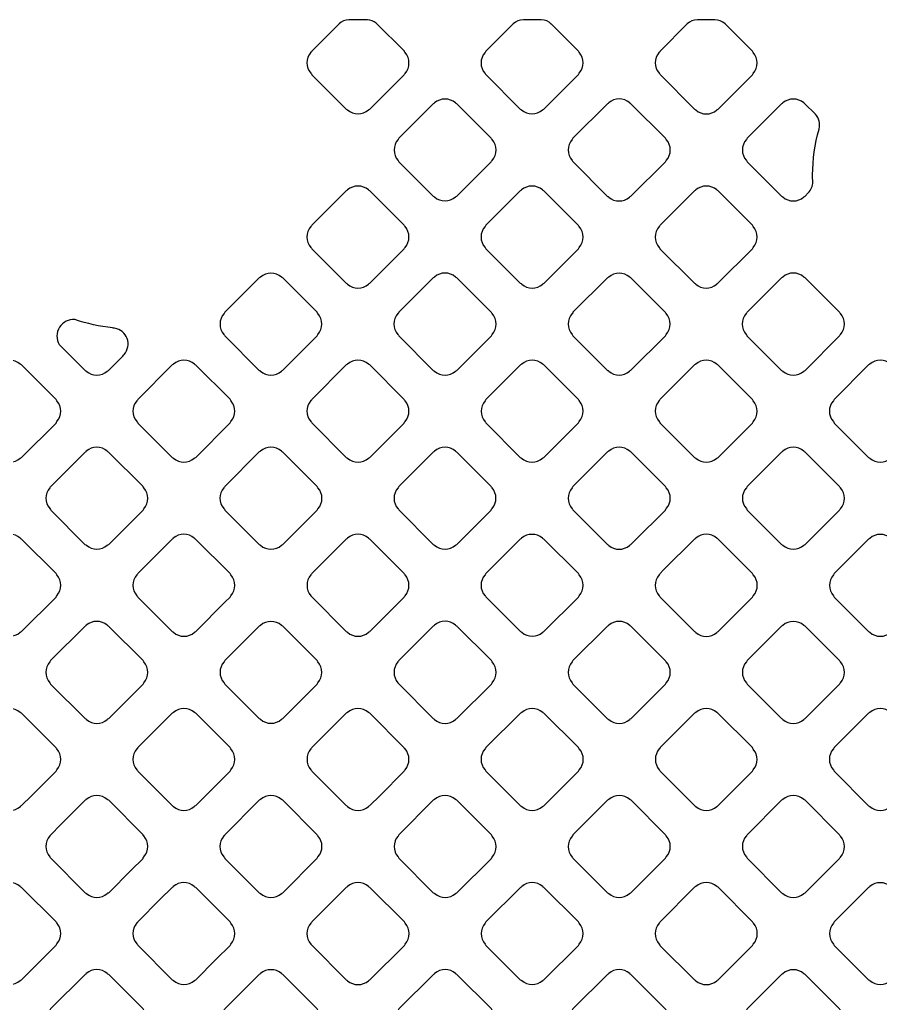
# Model space of a CAD drawing. Extents: x 3811 to 4077, y -444 to -307.
# Drawn here: x 3992.436 to 3993.501, y -378.16 to -376.942 of the extents above; entities that cross this region are included whole.
import ezdxf

# ---------------------------------------------------------------- set-up
doc = ezdxf.new("R2010")
doc.units = 0
doc.layers.add('gbr-dxf', color=7, linetype='Continuous')

msp = doc.modelspace()

# ---------------------------------------------------------------- linework, layer by layer
at = {"layer": 'gbr-dxf', "linetype": 'Continuous'}
for points in [[(3992.7967, -377.0087, -0.095865), (3992.7977, -377.0104), (3992.8404, -377.0531, -0.091437), (3992.842, -377.054, 0.379731), (3992.8679, -377.054, -0.096265), (3992.8696, -377.053), (3992.9122, -377.0104, -0.095916), (3992.9131, -377.0088, 0.379731), (3992.9131, -376.9828, -0.083235), (3992.9123, -376.9814), (3992.8776, -376.9468, 0.153023), (3992.8665, -376.9423), (3992.8436, -376.9423, 0.16951), (3992.8314, -376.9474), (3992.7977, -376.9811, -0.096266), (3992.7967, -376.9827, 0.379731)], [(3993.0122, -377.0089, -0.082756), (3993.0131, -377.0103), (3993.0558, -377.053, -0.096266), (3993.0574, -377.0539, 0.379731), (3993.0834, -377.0539, -0.09572), (3993.085, -377.053), (3993.1277, -377.0103, -0.096266), (3993.1286, -377.0087, 0.379731), (3993.1286, -376.9827, -0.09572), (3993.1277, -376.9811), (3993.0944, -376.9478, -0.033973), (3993.0942, -376.9477, 0.174312), (3993.0818, -376.9423), (3993.0597, -376.9423, 0.175445), (3993.047, -376.9474), (3993.0132, -376.9813, -0.096266), (3993.0122, -376.9829, 0.379731)], [(3993.2278, -377.0087, -0.096265), (3993.2288, -377.0103), (3993.2715, -377.053, -0.091913), (3993.273, -377.054, 0.379731), (3993.299, -377.054, -0.09572), (3993.3007, -377.053), (3993.3432, -377.0105, -0.095916), (3993.3441, -377.0088, 0.379731), (3993.3441, -376.9829, -0.096265), (3993.3432, -376.9812), (3993.3095, -376.9476, -0.038857), (3993.3093, -376.9474, 0.176073), (3993.2966, -376.9423), (3993.275, -376.9423, 0.175844), (3993.2624, -376.9474), (3993.2288, -376.9811, -0.095916), (3993.2278, -376.9827, 0.379731)], [(3992.9045, -377.1165, -0.091583), (3992.9054, -377.1181), (3992.948, -377.1606, -0.103498), (3992.9497, -377.1617, 0.379293), (3992.9757, -377.1616, -0.095956), (3992.9773, -377.1607), (3993.0198, -377.1182, -0.096266), (3993.0208, -377.1165, 0.379731), (3993.0208, -377.0905, -0.087314), (3993.0199, -377.0891), (3992.9772, -377.0464, -0.092072), (3992.9756, -377.0454, 0.379289), (3992.9497, -377.0454, -0.095506), (3992.9481, -377.0464), (3992.9055, -377.089, -0.095296), (3992.9045, -377.0906, 0.379239)], [(3993.1199, -377.1165, -0.087314), (3993.1208, -377.118), (3993.1638, -377.161, -0.083056), (3993.1652, -377.1618, 0.379731), (3993.1911, -377.1618, -0.09572), (3993.1928, -377.1609), (3993.2355, -377.1181, -0.096266), (3993.2365, -377.1165, 0.379731), (3993.2365, -377.0905, -0.091558), (3993.2355, -377.089), (3993.1928, -377.0463, -0.096266), (3993.1912, -377.0453, 0.379731), (3993.1652, -377.0453, -0.09572), (3993.1636, -377.0463), (3993.1209, -377.0889, -0.096266), (3993.1199, -377.0906, 0.379731)], [(3993.3356, -377.1165, -0.091745), (3993.3365, -377.1181), (3993.3792, -377.1607, -0.091964), (3993.3807, -377.1617, 0.379731), (3993.4067, -377.1617, -0.096265), (3993.4084, -377.1607), (3993.4123, -377.1567), (3993.4123, -377.1567, 0.190247), (3993.4178, -377.143, -0.010739), (3993.4176, -377.1345, -0.070931), (3993.4257, -377.0778), (3993.4257, -377.0776, 0.253728), (3993.421, -377.0591, -0.042397), (3993.4207, -377.0588), (3993.4082, -377.0463, -0.086956), (3993.4067, -377.0454, 0.379293), (3993.3808, -377.0454, -0.095956), (3993.3791, -377.0464), (3993.3366, -377.0889, -0.095916), (3993.3356, -377.0905, 0.379731)], [(3992.7967, -377.2244, -0.087254), (3992.7976, -377.2258), (3992.8402, -377.2685, -0.101895), (3992.8419, -377.2695, 0.379069), (3992.8679, -377.2695, -0.096117), (3992.8695, -377.2685), (3992.9121, -377.2259, -0.095916), (3992.9131, -377.2242, 0.379289), (3992.9131, -377.1983, -0.087715), (3992.9122, -377.1968), (3992.8695, -377.154, -0.09197), (3992.8679, -377.1531, 0.379293), (3992.842, -377.1531, -0.096119), (3992.8403, -377.1541), (3992.7977, -377.1968, -0.096023), (3992.7967, -377.1984, 0.379672)], [(3993.0122, -377.2243, -0.091558), (3993.0132, -377.2258), (3993.0558, -377.2684, -0.103868), (3993.0575, -377.2695, 0.379731), (3993.0835, -377.2695, -0.096265), (3993.0852, -377.2685), (3993.1277, -377.226, -0.096266), (3993.1286, -377.2243, 0.379731), (3993.1286, -377.1984, -0.087314), (3993.1277, -377.1969), (3993.0849, -377.1541, -0.091913), (3993.0833, -377.1531, 0.379731), (3993.0574, -377.1531, -0.09572), (3993.0557, -377.1541), (3993.0132, -377.1967, -0.096266), (3993.0122, -377.1983, 0.379731)], [(3993.2278, -377.2243, -0.091581), (3993.2287, -377.2259), (3993.2714, -377.2686, -0.08752), (3993.2729, -377.2695, 0.379293), (3993.2989, -377.2695, -0.096625), (3993.3005, -377.2685), (3993.3431, -377.2259, -0.096627), (3993.3441, -377.2243, 0.379229), (3993.3441, -377.1983, -0.103506), (3993.3431, -377.1965), (3993.3006, -377.154, -0.091364), (3993.299, -377.1531, 0.379293), (3993.2731, -377.1531, -0.095956), (3993.2714, -377.1541), (3993.2288, -377.1967, -0.096314), (3993.2278, -377.1984, 0.379703)], [(3992.689, -377.332, -0.096157), (3992.69, -377.3336), (3992.7326, -377.3763, -0.091364), (3992.7342, -377.3772, 0.378906), (3992.7601, -377.3772, -0.095506), (3992.7618, -377.3762), (3992.8043, -377.3337, -0.095796), (3992.8053, -377.332, 0.379293), (3992.8053, -377.3061, -0.09572), (3992.8043, -377.3045), (3992.7618, -377.262, -0.09979), (3992.7601, -377.261, 0.379731), (3992.7341, -377.261, -0.09572), (3992.7325, -377.262), (3992.69, -377.3044, -0.096023), (3992.6891, -377.306, 0.379672)], [(3992.9044, -377.3321, -0.087748), (3992.9053, -377.3336), (3992.948, -377.3763, -0.100601), (3992.9497, -377.3773, 0.379731), (3992.9757, -377.3773, -0.09572), (3992.9773, -377.3763), (3993.02, -377.3337, -0.095916), (3993.0209, -377.332, 0.379731), (3993.0209, -377.3061, -0.087748), (3993.02, -377.3046), (3992.9772, -377.2618, -0.091964), (3992.9756, -377.2608, 0.379731), (3992.9497, -377.2608, -0.096265), (3992.948, -377.2618), (3992.9054, -377.3045, -0.095916), (3992.9044, -377.3061, 0.379731)], [(3993.12, -377.332, -0.096157), (3993.121, -377.3337), (3993.1636, -377.3763, -0.091317), (3993.1652, -377.3772, 0.379293), (3993.1911, -377.3772, -0.096625), (3993.1928, -377.3762), (3993.2354, -377.3337, -0.096111), (3993.2364, -377.332, 0.379289), (3993.2364, -377.3061, -0.082787), (3993.2355, -377.3047), (3993.1926, -377.2618, -0.086956), (3993.1912, -377.2609, 0.379214), (3993.1652, -377.2609, -0.096625), (3993.1636, -377.2619), (3993.121, -377.3045, -0.096023), (3993.1201, -377.3061, 0.379672)], [(3993.3355, -377.332, -0.096157), (3993.3364, -377.3336), (3993.3792, -377.3764, -0.091364), (3993.3808, -377.3773, 0.378858), (3993.4067, -377.3773, -0.095506), (3993.4083, -377.3764), (3993.451, -377.3337, -0.095796), (3993.452, -377.332, 0.379293), (3993.452, -377.3061, -0.100032), (3993.4509, -377.3044), (3993.4085, -377.2619, -0.104018), (3993.4067, -377.2608, 0.379731), (3993.3807, -377.2608, -0.09572), (3993.379, -377.2618), (3993.3365, -377.3044, -0.096023), (3993.3355, -377.306, 0.379672)], [(3992.4851, -377.3444), (3992.5172, -377.3765, -0.083134), (3992.5186, -377.3774, 0.379321), (3992.5446, -377.3774, -0.095866), (3992.5462, -377.3764), (3992.5637, -377.3589, -0.042565), (3992.5654, -377.3566, 0.59421), (3992.5536, -377.3242, -0.03917), (3992.551, -377.3236, -0.058903), (3992.5044, -377.3134, 0.608158)], [(3992.3657, -377.4398, -0.091846), (3992.3666, -377.4413), (3992.4092, -377.4839, -0.104246), (3992.411, -377.485, 0.379506), (3992.4369, -377.485, -0.098229), (3992.4386, -377.484), (3992.4811, -377.4415, -0.095602), (3992.4821, -377.4398, 0.379293), (3992.4821, -377.4139, -0.087748), (3992.4812, -377.4124), (3992.4383, -377.3696, -0.092072), (3992.4368, -377.3686, 0.379289), (3992.4108, -377.3686, -0.095506), (3992.4092, -377.3696), (3992.3666, -377.4122, -0.098209), (3992.3657, -377.4138, 0.379506)], [(3992.5812, -377.4139, 0.379293), (3992.5812, -377.4398, -0.095956), (3992.5822, -377.4415), (3992.6248, -377.4841, -0.091913), (3992.6264, -377.485, 0.379731), (3992.6523, -377.485, -0.09572), (3992.654, -377.484), (3992.6966, -377.4414, -0.096332), (3992.6976, -377.4398, 0.379289), (3992.6976, -377.4138, -0.099534), (3992.6966, -377.4121), (3992.6542, -377.3697, -0.103673), (3992.6524, -377.3687, 0.378815), (3992.6265, -377.3687, -0.095506), (3992.6248, -377.3696), (3992.5822, -377.4122, -0.095602)], [(3992.7967, -377.4138, 0.379293), (3992.7967, -377.4398, -0.083235), (3992.7976, -377.4412), (3992.8404, -377.484, -0.096214), (3992.842, -377.485, 0.379672), (3992.868, -377.485, -0.095612), (3992.8696, -377.484), (3992.9122, -377.4415, -0.095602), (3992.9131, -377.4398, 0.379293), (3992.9131, -377.4139, -0.091954), (3992.9122, -377.4123), (3992.8695, -377.3696, -0.096023), (3992.8678, -377.3686, 0.379672), (3992.8419, -377.3686, -0.096157), (3992.8402, -377.3696), (3992.7976, -377.4122, -0.095602)], [(3993.0122, -377.4399, -0.087686), (3993.0131, -377.4414), (3993.0557, -377.484, -0.100054), (3993.0574, -377.485, 0.379731), (3993.0834, -377.485, -0.096265), (3993.085, -377.484), (3993.0862, -377.4828), (3993.1277, -377.4414, -0.096332), (3993.1286, -377.4397, 0.379289), (3993.1287, -377.4138, -0.087248), (3993.1277, -377.4123), (3993.085, -377.3696, -0.091364), (3993.0835, -377.3686, 0.378906), (3993.0575, -377.3686, -0.095506), (3993.0559, -377.3696), (3993.0132, -377.4123, -0.098209), (3993.0122, -377.414, 0.379506)], [(3993.2278, -377.4397, -0.099713), (3993.2287, -377.4414), (3993.2714, -377.4841, -0.095602), (3993.273, -377.485, 0.379293), (3993.299, -377.485, -0.096265), (3993.3006, -377.484), (3993.3431, -377.4416, -0.096111), (3993.3441, -377.4399, 0.379321), (3993.3441, -377.414, -0.095506), (3993.3432, -377.4123), (3993.3003, -377.3695, -0.083), (3993.2989, -377.3686, 0.379293), (3993.2729, -377.3686, -0.09572), (3993.2713, -377.3696), (3993.2288, -377.4121, -0.096214), (3993.2278, -377.4138, 0.379703)], [(3993.4433, -377.4139, 0.379293), (3993.4433, -377.4398, -0.095956), (3993.4443, -377.4415), (3993.487, -377.4842, -0.092072), (3993.4886, -377.4851, 0.379289), (3993.5145, -377.4851, -0.095506), (3993.5161, -377.4842), (3993.5588, -377.4415, -0.095602), (3993.5598, -377.4399, 0.379293), (3993.5598, -377.4139, -0.099964), (3993.5588, -377.4122), (3993.5163, -377.3697, -0.104584), (3993.5145, -377.3687, 0.379672), (3993.4885, -377.3686, -0.095612), (3993.4869, -377.3696), (3993.4443, -377.4122, -0.095602)], [(3992.4735, -377.5216, 0.379293), (3992.4735, -377.5475, -0.104392), (3992.4746, -377.5493), (3992.5169, -377.5917, -0.100151), (3992.5187, -377.5927, 0.379289), (3992.5446, -377.5927, -0.095866), (3992.5463, -377.5917), (3992.5888, -377.5492, -0.095394), (3992.5898, -377.5476, 0.379214), (3992.5897, -377.5216, -0.091954), (3992.5888, -377.52), (3992.5462, -377.4775, -0.096266), (3992.5446, -377.4765, 0.379289), (3992.5186, -377.4765, -0.095866), (3992.517, -377.4774), (3992.4745, -377.5199, -0.095394)], [(3992.6889, -377.5475, -0.09572), (3992.6899, -377.5492), (3992.7326, -377.5919, -0.091913), (3992.7342, -377.5928, 0.379731), (3992.7602, -377.5928, -0.09572), (3992.7618, -377.5918), (3992.8044, -377.5492, -0.096266), (3992.8054, -377.5476, 0.379731), (3992.8054, -377.5216, -0.100032), (3992.8044, -377.5199), (3992.7619, -377.4774, -0.104018), (3992.7601, -377.4764, 0.379731), (3992.7341, -377.4764, -0.09572), (3992.7325, -377.4773), (3992.6899, -377.5199, -0.096266), (3992.6889, -377.5216, 0.379731)], [(3992.9045, -377.5476, -0.082792), (3992.9054, -377.549), (3992.9481, -377.5917, -0.095585), (3992.9497, -377.5927, 0.379324), (3992.9757, -377.5927, -0.096117), (3992.9773, -377.5917), (3993.0198, -377.5492, -0.097675), (3993.0208, -377.5475, 0.379032), (3993.0208, -377.5216, -0.091581), (3993.0199, -377.52), (3992.9773, -377.4774, -0.095628), (3992.9756, -377.4765, 0.379731), (3992.9497, -377.4765, -0.096265), (3992.948, -377.4774), (3992.9055, -377.52, -0.096314), (3992.9045, -377.5216, 0.379703)], [(3993.1199, -377.5216, 0.379293), (3993.1199, -377.5476, -0.092348), (3993.1209, -377.5491), (3993.1637, -377.592, -0.087638), (3993.1652, -377.5929, 0.379731), (3993.1911, -377.5929, -0.096265), (3993.1928, -377.5919), (3993.1968, -377.5879), (3993.2355, -377.5492, -0.096332), (3993.2365, -377.5475, 0.379289), (3993.2365, -377.5216, -0.082704), (3993.2356, -377.5202), (3993.1926, -377.4772, -0.086961), (3993.1912, -377.4763, 0.378906), (3993.1652, -377.4763, -0.09527), (3993.1636, -377.4773), (3993.1209, -377.52, -0.095535)], [(3993.3356, -377.5475, -0.103612), (3993.3367, -377.5493), (3993.3791, -377.5918, -0.100054), (3993.3809, -377.5928, 0.379731), (3993.4068, -377.5928, -0.095756), (3993.4085, -377.5918), (3993.451, -377.5493, -0.095958), (3993.452, -377.5477, 0.379731), (3993.452, -377.5217, -0.091558), (3993.451, -377.5202), (3993.4083, -377.4775, -0.096266), (3993.4067, -377.4765, 0.379731), (3993.3807, -377.4765, -0.09572), (3993.379, -377.4775), (3993.3366, -377.5199, -0.096266), (3993.3356, -377.5216, 0.379731)], [(3992.3656, -377.6295, 0.379293), (3992.3656, -377.6554, -0.087748), (3992.3666, -377.6569), (3992.4091, -377.6995, -0.100151), (3992.4109, -377.7005, 0.379321), (3992.4368, -377.7005, -0.095506), (3992.4384, -377.6995), (3992.4811, -377.6569, -0.095796), (3992.4821, -377.6552, 0.379293), (3992.4821, -377.6293, -0.087314), (3992.4812, -377.6278), (3992.4385, -377.5851, -0.092072), (3992.4369, -377.5842, 0.379321), (3992.411, -377.5841, -0.09527), (3992.4093, -377.5851), (3992.3666, -377.6278, -0.095602)], [(3992.5812, -377.6293, 0.379069), (3992.5812, -377.6552, -0.106372), (3992.5823, -377.657), (3992.6248, -377.6995, -0.099849), (3992.6265, -377.7005, 0.379214), (3992.6525, -377.7005, -0.095956), (3992.6541, -377.6995), (3992.6906, -377.663), (3992.6966, -377.657, -0.095916), (3992.6976, -377.6554, 0.379731), (3992.6976, -377.6294, -0.091581), (3992.6966, -377.6279), (3992.6539, -377.5852, -0.096314), (3992.6523, -377.5842, 0.379703), (3992.6263, -377.5842, -0.095612), (3992.6247, -377.5851), (3992.5822, -377.6276, -0.096105)], [(3992.7967, -377.6295, 0.379293), (3992.7967, -377.6554, -0.082756), (3992.7976, -377.6568), (3992.8403, -377.6995, -0.096266), (3992.8419, -377.7005, 0.379731), (3992.8679, -377.7005, -0.096225), (3992.8695, -377.6995), (3992.9121, -377.6569, -0.096111), (3992.9131, -377.6553, 0.379289), (3992.9131, -377.6293, -0.095866), (3992.9122, -377.6277), (3992.8696, -377.5851, -0.099711), (3992.8679, -377.5841, 0.378858), (3992.842, -377.5841, -0.095506), (3992.8404, -377.5851), (3992.7976, -377.6278, -0.095796)], [(3993.0122, -377.6553, -0.082876), (3993.0131, -377.6567), (3993.0559, -377.6995, -0.095602), (3993.0576, -377.7005, 0.378858), (3993.0835, -377.7005, -0.095506), (3993.0851, -377.6995), (3993.1277, -377.657, -0.095796), (3993.1287, -377.6554, 0.379293), (3993.1286, -377.6294, -0.091956), (3993.1277, -377.6278), (3993.085, -377.5851, -0.096266), (3993.0833, -377.5842, 0.379731), (3993.0574, -377.5842, -0.09572), (3993.0557, -377.5851), (3993.0132, -377.6277, -0.096023), (3993.0122, -377.6293, 0.379672)], [(3993.2278, -377.6554, -0.096225), (3993.2288, -377.657), (3993.2715, -377.6997, -0.091964), (3993.273, -377.7007, 0.379731), (3993.299, -377.7007, -0.096265), (3993.3006, -377.6997), (3993.3433, -377.6571, -0.096266), (3993.3442, -377.6554, 0.379731), (3993.3442, -377.6295, -0.09572), (3993.3433, -377.6278), (3993.3004, -377.585, -0.083134), (3993.299, -377.5841, 0.379731), (3993.2731, -377.5841, -0.096265), (3993.2714, -377.5851), (3993.2327, -377.6238), (3993.2288, -377.6278, -0.096266), (3993.2278, -377.6294, 0.379731)], [(3993.4434, -377.6554, -0.103612), (3993.4445, -377.6571), (3993.4868, -377.6995, -0.100054), (3993.4886, -377.7005, 0.379731), (3993.5145, -377.7005, -0.096265), (3993.5162, -377.6995), (3993.5587, -377.657, -0.095916), (3993.5596, -377.6554, 0.379731), (3993.5596, -377.6294, -0.091745), (3993.5587, -377.6279), (3993.5161, -377.5853, -0.096266), (3993.5145, -377.5843, 0.379731), (3993.4885, -377.5843, -0.09572), (3993.4869, -377.5853), (3993.4444, -377.6277, -0.096266), (3993.4434, -377.6294, 0.379731)], [(3992.4734, -377.763, -0.099645), (3992.4744, -377.7647), (3992.517, -377.8074, -0.095796), (3992.5187, -377.8084, 0.379293), (3992.5446, -377.8083, -0.09572), (3992.5463, -377.8074), (3992.5889, -377.7647, -0.096266), (3992.5899, -377.7631, 0.379731), (3992.5899, -377.7371, -0.091558), (3992.5889, -377.7356), (3992.5462, -377.6929, -0.096023), (3992.5446, -377.6919, 0.379672), (3992.5186, -377.6919, -0.096157), (3992.517, -377.6928), (3992.4744, -377.7355, -0.095935), (3992.4734, -377.7371, 0.379239)], [(3992.6891, -377.7631, -0.103999), (3992.6901, -377.7648), (3992.7325, -377.8072, -0.099951), (3992.7342, -377.8082, 0.379506), (3992.7601, -377.8082, -0.098229), (3992.7618, -377.8072), (3992.7712, -377.7978), (3992.8043, -377.7647, -0.095602), (3992.8053, -377.7631, 0.379293), (3992.8053, -377.7371, -0.091954), (3992.8043, -377.7356), (3992.7617, -377.693, -0.096332), (3992.7601, -377.692, 0.379289), (3992.7341, -377.692, -0.095506), (3992.7325, -377.693), (3992.7266, -377.6989), (3992.6901, -377.7354, -0.098209), (3992.6891, -377.7371, 0.379506)], [(3992.9044, -377.7372, 0.379293), (3992.9044, -377.7631, -0.083235), (3992.9053, -377.7645), (3992.9481, -377.8073, -0.096266), (3992.9497, -377.8083, 0.379731), (3992.9757, -377.8083, -0.09572), (3992.9773, -377.8073), (3993.02, -377.7647, -0.096111), (3993.0209, -377.7631, 0.379321), (3993.021, -377.7371, -0.095506), (3993.02, -377.7355), (3992.9773, -377.6928, -0.099849), (3992.9756, -377.6918, 0.378815), (3992.9497, -377.6918, -0.095506), (3992.9481, -377.6928), (3992.9053, -377.7355, -0.095602)], [(3993.12, -377.7371, 0.379293), (3993.1201, -377.7631, -0.087748), (3993.121, -377.7646), (3993.1639, -377.8075, -0.083134), (3993.1653, -377.8084, 0.379289), (3993.1912, -377.8084, -0.095506), (3993.1929, -377.8074), (3993.2355, -377.7648, -0.095796), (3993.2365, -377.7632, 0.379293), (3993.2365, -377.7372, -0.087314), (3993.2356, -377.7357), (3993.1928, -377.6929, -0.092406), (3993.1912, -377.692, 0.379672), (3993.1652, -377.6919, -0.095612), (3993.1636, -377.6929), (3993.121, -377.7355, -0.095602)], [(3993.3356, -377.7632, -0.100266), (3993.3366, -377.7649), (3993.3791, -377.8074, -0.096266), (3993.3807, -377.8083, 0.379731), (3993.4067, -377.8083, -0.09572), (3993.4083, -377.8074), (3993.451, -377.7647, -0.096266), (3993.452, -377.7631, 0.379731), (3993.452, -377.7371, -0.091558), (3993.451, -377.7356), (3993.4084, -377.693, -0.095916), (3993.4068, -377.692, 0.379731), (3993.3808, -377.692, -0.096265), (3993.3792, -377.693), (3993.3366, -377.7356, -0.095916), (3993.3356, -377.7372, 0.379731)], [(3992.3656, -377.8708, -0.082792), (3992.3665, -377.8722), (3992.4094, -377.9151, -0.095824), (3992.411, -377.916, 0.379293), (3992.437, -377.916, -0.096625), (3992.4386, -377.915), (3992.4508, -377.9028), (3992.4811, -377.8725, -0.096266), (3992.4821, -377.8709, 0.379731), (3992.4821, -377.8449, -0.091558), (3992.4811, -377.8434), (3992.4384, -377.8007, -0.096214), (3992.4368, -377.7997, 0.379672), (3992.4108, -377.7997, -0.095612), (3992.4092, -377.8006), (3992.3666, -377.8432, -0.095935), (3992.3656, -377.8449, 0.379287)], [(3992.5812, -377.8709, -0.100154), (3992.5822, -377.8726), (3992.6247, -377.9151, -0.095796), (3992.6264, -377.9161, 0.379293), (3992.6523, -377.916, -0.096625), (3992.654, -377.9151), (3992.6966, -377.8724, -0.095916), (3992.6976, -377.8708, 0.379731), (3992.6976, -377.8448, -0.091685), (3992.6966, -377.8433), (3992.654, -377.8007, -0.095819), (3992.6524, -377.7997, 0.379289), (3992.6265, -377.7997, -0.095866), (3992.6248, -377.8007), (3992.5822, -377.8433, -0.095585), (3992.5812, -377.8449, 0.379287)], [(3992.7967, -377.8449, 0.379293), (3992.7967, -377.8708, -0.092348), (3992.7976, -377.8724), (3992.8402, -377.915, -0.10399), (3992.842, -377.916, 0.379289), (3992.868, -377.916, -0.095778), (3992.8696, -377.9151), (3992.8818, -377.9028), (3992.9122, -377.8725, -0.095602), (3992.9131, -377.8709, 0.379293), (3992.9131, -377.8449, -0.087748), (3992.9122, -377.8434), (3992.8694, -377.8006, -0.091913), (3992.8678, -377.7997, 0.379289), (3992.8419, -377.7997, -0.095778), (3992.8402, -377.8006), (3992.8072, -377.8337), (3992.7976, -377.8432, -0.095535)], [(3993.0122, -377.8709, -0.087314), (3993.0131, -377.8724), (3993.0561, -377.9153, -0.083056), (3993.0575, -377.9162, 0.379731), (3993.0834, -377.9162, -0.09572), (3993.0851, -377.9152), (3993.1278, -377.8725, -0.096266), (3993.1288, -377.8709, 0.379731), (3993.1288, -377.8449, -0.091558), (3993.1278, -377.8433), (3993.0851, -377.8006, -0.096266), (3993.0835, -377.7997, 0.379731), (3993.0575, -377.7997, -0.09572), (3993.0559, -377.8006), (3993.0132, -377.8433, -0.096266), (3993.0122, -377.8449, 0.379731)], [(3993.2279, -377.8449, 0.379293), (3993.2279, -377.8709, -0.091954), (3993.2288, -377.8725), (3993.2715, -377.9151, -0.087416), (3993.273, -377.9161, 0.379289), (3993.299, -377.9161, -0.095866), (3993.3006, -377.9151), (3993.3432, -377.8726, -0.095602), (3993.3441, -377.8709, 0.379214), (3993.3441, -377.845, -0.10047), (3993.3431, -377.8433), (3993.3005, -377.8007, -0.087857), (3993.299, -377.7998, 0.379672), (3993.2731, -377.7997, -0.096157), (3993.2715, -377.8007), (3993.2289, -377.8433, -0.095602)], [(3993.4433, -377.8709, -0.099645), (3993.4443, -377.8726), (3993.4869, -377.9152, -0.095824), (3993.4886, -377.9162, 0.379293), (3993.5145, -377.9162, -0.096625), (3993.5162, -377.9152), (3993.5285, -377.9029), (3993.5588, -377.8726, -0.096214), (3993.5598, -377.8709, 0.379672), (3993.5598, -377.845, -0.091581), (3993.5589, -377.8434), (3993.5161, -377.8007, -0.095602), (3993.5145, -377.7997, 0.379293), (3993.4885, -377.7997, -0.095956), (3993.4869, -377.8007), (3993.4443, -377.8433, -0.096214), (3993.4433, -377.8449, 0.379672)], [(3992.4735, -377.9785, -0.096157), (3992.4745, -377.9802), (3992.5171, -378.0228, -0.09197), (3992.5187, -378.0238, 0.37925), (3992.5446, -378.0237, -0.096608), (3992.5463, -378.0228), (3992.5741, -377.9949), (3992.5888, -377.9803, -0.096558), (3992.5897, -377.9786, 0.379731), (3992.5897, -377.9526, -0.09572), (3992.5888, -377.951), (3992.5463, -377.9085, -0.09979), (3992.5446, -377.9075, 0.379289), (3992.5186, -377.9075, -0.095778), (3992.517, -377.9085), (3992.4868, -377.9387), (3992.4745, -377.951, -0.095935), (3992.4735, -377.9526, 0.379196)], [(3992.6889, -377.9526, 0.379293), (3992.6889, -377.9786, -0.100266), (3992.6899, -377.9803), (3992.7325, -378.0229, -0.096111), (3992.7342, -378.0239, 0.379289), (3992.7601, -378.0239, -0.095866), (3992.7618, -378.0229), (3992.8044, -377.9802, -0.095796), (3992.8054, -377.9786, 0.379293), (3992.8054, -377.9526, -0.091956), (3992.8044, -377.9511), (3992.7617, -377.9084, -0.096332), (3992.7601, -377.9074, 0.379321), (3992.7341, -377.9074, -0.09527), (3992.7325, -377.9084), (3992.6899, -377.951, -0.095602)], [(3992.9045, -377.9527, 0.37925), (3992.9045, -377.9786, -0.09253), (3992.9055, -377.9802), (3992.9481, -378.0228, -0.10399), (3992.9499, -378.0238, 0.379289), (3992.9758, -378.0239, -0.095866), (3992.9774, -378.0229), (3993.02, -377.9803, -0.095602), (3993.021, -377.9787, 0.379214), (3993.0209, -377.9527, -0.087784), (3993.02, -377.9513), (3992.9772, -377.9085, -0.092406), (3992.9756, -377.9075, 0.379672), (3992.9497, -377.9075, -0.095612), (3992.9481, -377.9085), (3992.9055, -377.9511, -0.095602)], [(3993.1201, -377.9787, -0.087748), (3993.121, -377.9802), (3993.1638, -378.023, -0.083134), (3993.1652, -378.0239, 0.379731), (3993.1911, -378.0239, -0.096265), (3993.1928, -378.0229), (3993.2355, -377.9802, -0.095916), (3993.2365, -377.9786, 0.379731), (3993.2365, -377.9526, -0.091745), (3993.2355, -377.951), (3993.193, -377.9085, -0.096266), (3993.1913, -377.9075, 0.379731), (3993.1653, -377.9075, -0.095865), (3993.1637, -377.9085), (3993.121, -377.9511, -0.095628), (3993.1201, -377.9528, 0.379731)], [(3993.3356, -377.9785, -0.095506), (3993.3366, -377.9802), (3993.3793, -378.0229, -0.091703), (3993.3809, -378.0239, 0.379293), (3993.4068, -378.0239, -0.096625), (3993.4085, -378.0229), (3993.451, -377.9804, -0.095916), (3993.452, -377.9787, 0.379731), (3993.452, -377.9528, -0.095756), (3993.451, -377.9511), (3993.4084, -377.9085, -0.100254), (3993.4067, -377.9075, 0.379672), (3993.3807, -377.9075, -0.095612), (3993.3791, -377.9085), (3993.3366, -377.951, -0.095796), (3993.3356, -377.9526, 0.378815)], [(3992.3656, -378.0864, -0.082876), (3992.3665, -378.0878), (3992.4092, -378.1306, -0.095602), (3992.4109, -378.1316, 0.379293), (3992.4368, -378.1315, -0.095956), (3992.4385, -378.1306), (3992.4811, -378.0879, -0.096332), (3992.4821, -378.0863, 0.379289), (3992.4821, -378.0603, -0.095506), (3992.4811, -378.0587), (3992.4386, -378.0162, -0.099711), (3992.4369, -378.0152, 0.379293), (3992.4109, -378.0152, -0.095956), (3992.4093, -378.0162), (3992.3666, -378.0589, -0.096023), (3992.3656, -378.0605, 0.379672)], [(3992.5812, -378.0603, 0.379293), (3992.5812, -378.0863, -0.096625), (3992.5822, -378.0879), (3992.6249, -378.1306, -0.091964), (3992.6265, -378.1316, 0.379289), (3992.6524, -378.1316, -0.095506), (3992.6541, -378.1306), (3992.679, -378.1057), (3992.6966, -378.0881, -0.095824), (3992.6976, -378.0864, 0.379293), (3992.6976, -378.0605, -0.09572), (3992.6966, -378.0588), (3992.654, -378.0162, -0.10046), (3992.6523, -378.0152, 0.379289), (3992.6263, -378.0152, -0.095506), (3992.6247, -378.0162), (3992.61, -378.0308), (3992.5822, -378.0587, -0.095824)], [(3992.7967, -378.0605, 0.379293), (3992.7967, -378.0865, -0.087748), (3992.7976, -378.0879), (3992.8403, -378.1307, -0.100151), (3992.842, -378.1317, 0.379321), (3992.868, -378.1317, -0.095506), (3992.8696, -378.1307), (3992.9123, -378.088, -0.095796), (3992.9133, -378.0864, 0.379293), (3992.9132, -378.0604, -0.087314), (3992.9123, -378.059), (3992.8695, -378.0162, -0.092406), (3992.8679, -378.0152, 0.379672), (3992.842, -378.0152, -0.095612), (3992.8404, -378.0162), (3992.7976, -378.0589, -0.095602)], [(3993.0123, -378.0605, 0.379293), (3993.0123, -378.0865, -0.092139), (3993.0133, -378.088), (3993.0558, -378.1305, -0.104264), (3993.0575, -378.1315, 0.379289), (3993.0835, -378.1316, -0.095506), (3993.0851, -378.1306), (3993.1277, -378.088, -0.095796), (3993.1287, -378.0864, 0.379293), (3993.1286, -378.0604, -0.087314), (3993.1277, -378.059), (3993.085, -378.0163, -0.092406), (3993.0835, -378.0153, 0.379703), (3993.0575, -378.0153, -0.095506), (3993.0559, -378.0163), (3993.0133, -378.0589, -0.095824)], [(3993.2278, -378.0864, -0.091769), (3993.2287, -378.088), (3993.2716, -378.1308, -0.087175), (3993.273, -378.1317, 0.37925), (3993.299, -378.1317, -0.096458), (3993.3006, -378.1307), (3993.3433, -378.0881, -0.096314), (3993.3442, -378.0865, 0.379672), (3993.3443, -378.0605, -0.103884), (3993.3432, -378.0587), (3993.3006, -378.0161, -0.091578), (3993.299, -378.0151, 0.379293), (3993.2731, -378.0152, -0.095956), (3993.2714, -378.0161), (3993.2288, -378.0588, -0.096314), (3993.2278, -378.0604, 0.379612)], [(3993.4434, -378.0604, 0.379293), (3993.4434, -378.0864, -0.095956), (3993.4444, -378.088), (3993.487, -378.1306, -0.092072), (3993.4886, -378.1316, 0.379289), (3993.5145, -378.1316, -0.095506), (3993.5161, -378.1306), (3993.5587, -378.0881, -0.095796), (3993.5597, -378.0864, 0.379293), (3993.5596, -378.0605, -0.09572), (3993.5587, -378.0588), (3993.5162, -378.0164, -0.10046), (3993.5145, -378.0154, 0.379321), (3993.4885, -378.0153, -0.09527), (3993.4869, -378.0163), (3993.4444, -378.0588, -0.095602)], [(3992.4734, -378.1941, -0.095612), (3992.4744, -378.1957), (3992.5171, -378.2385, -0.09197), (3992.5187, -378.2394, 0.379293), (3992.5446, -378.2394, -0.09572), (3992.5463, -378.2384), (3992.5889, -378.1958, -0.096332), (3992.5899, -378.1941, 0.379289), (3992.5899, -378.1682, -0.099534), (3992.5889, -378.1665), (3992.5463, -378.1239, -0.103498), (3992.5446, -378.1229, 0.379293), (3992.5186, -378.1229, -0.095956), (3992.517, -378.1239), (3992.4744, -378.1665, -0.096314), (3992.4734, -378.1681, 0.379703)], [(3992.689, -378.1941, -0.095612), (3992.69, -378.1957), (3992.7328, -378.2385, -0.091364), (3992.7343, -378.2394, 0.379293), (3992.7603, -378.2394, -0.095956), (3992.7619, -378.2384), (3992.8044, -378.1959, -0.096266), (3992.8054, -378.1943, 0.379731), (3992.8054, -378.1683, -0.09572), (3992.8044, -378.1667), (3992.7618, -378.1241, -0.100335), (3992.7601, -378.123, 0.379672), (3992.7342, -378.123, -0.095612), (3992.7325, -378.124), (3992.69, -378.1665, -0.095935), (3992.689, -378.1681, 0.379287)], [(3992.9045, -378.1943, -0.087343), (3992.9054, -378.1957), (3992.948, -378.2384, -0.099711), (3992.9497, -378.2394, 0.379293), (3992.9757, -378.2394, -0.095956), (3992.9773, -378.2384), (3993.02, -378.1958, -0.095916), (3993.0209, -378.1941, 0.379731), (3993.0209, -378.1681, -0.087549), (3993.02, -378.1667), (3992.9773, -378.124, -0.091804), (3992.9758, -378.123, 0.379672), (3992.9498, -378.123, -0.096157), (3992.9482, -378.124), (3992.9055, -378.1667, -0.095935), (3992.9045, -378.1683, 0.379239)], [(3993.12, -378.1941, -0.095612), (3993.121, -378.1958), (3993.1638, -378.2385, -0.091703), (3993.1653, -378.2394, 0.379293), (3993.1913, -378.2394, -0.096625), (3993.1929, -378.2385), (3993.2355, -378.1959, -0.095916), (3993.2365, -378.1942, 0.379731), (3993.2365, -378.1682, -0.083172), (3993.2356, -378.1668), (3993.1927, -378.1239, -0.087978), (3993.1912, -378.123, 0.379672), (3993.1652, -378.123, -0.095612), (3993.1636, -378.124), (3993.121, -378.1666, -0.095935), (3993.12, -378.1682, 0.379287)], [(3993.3356, -378.1942, -0.095612), (3993.3366, -378.1958), (3993.3792, -378.2385, -0.091703), (3993.3808, -378.2394, 0.379287), (3993.4067, -378.2394, -0.095612), (3993.4083, -378.2384), (3993.451, -378.1958, -0.095602), (3993.452, -378.1941, 0.379293), (3993.452, -378.1682, -0.099964), (3993.4509, -378.1664), (3993.4086, -378.1241, -0.104018), (3993.4068, -378.1231, 0.379731), (3993.3808, -378.1231, -0.09572), (3993.3792, -378.124), (3993.3366, -378.1666, -0.096214), (3993.3356, -378.1682, 0.379672)]]:
    msp.add_lwpolyline(points, format="xyb", close=True, dxfattribs=at)

doc.saveas('drawing.dxf')
